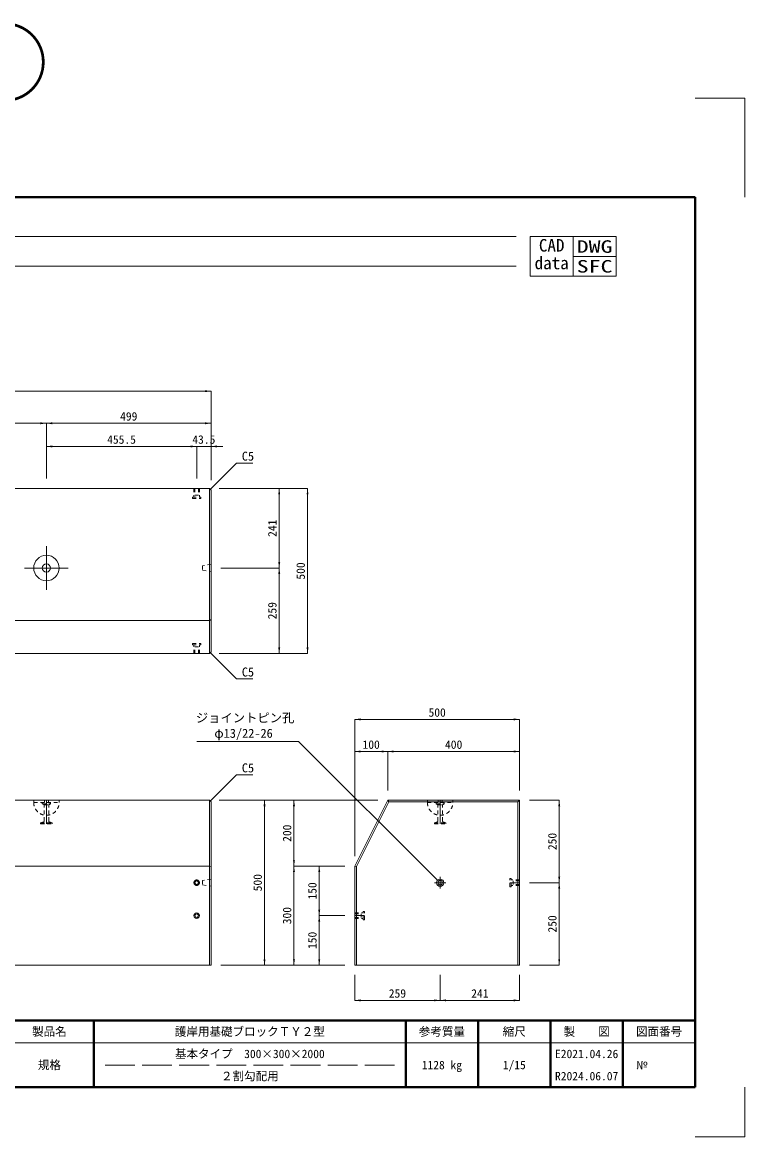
# Model space of a CAD drawing. Units: millimetres at full size, sheet at 1:15; some dimension numbers follow another scale. Extents: x 175105 to 189665, y 872472 to 879507.
# Drawn here: x 177371 to 179560, y 876126 to 879507 of the extents above; entities that cross this region are included whole.
import ezdxf
from ezdxf.enums import TextEntityAlignment as Align

# ---------------------------------------------------------------- set-up
doc = ezdxf.new("R2010")
doc.units = ezdxf.units.MM
doc.header["$LTSCALE"] = 15
for name, pattern in [('DASHED', [7.5, 6, -1.5]), ('USER1', [28.575, 19.05, -3.175, 3.175, -3.175]), ('USER2', [1.35, 0.75, -0.6])]:
    doc.linetypes.add(name, pattern=pattern)
for name, color, linetype, lineweight in [('0_2', 7, 'Continuous', 13), ('Defpoints_3', 7, 'Continuous', 13), ('図枠', 7, 'Continuous', 5), ('寸法線', 7, 'Continuous', 13), ('本体', 2, 'Continuous', 5), ('補助線', 8, 'Continuous', 9), ('ｲﾝｻｰﾄ･ｱﾝｶｰ', 3, 'USER2', 9)]:
    doc.layers.add(name, color=color, linetype=linetype, lineweight=lineweight)
doc.styles.add('ＭＳ ゴシック', font='')
doc.styles.get('ＭＳ ゴシック').set_extended_font_data('MS Gothic')

# ---------------------------------------------------------------- blocks, each defined once
blk = doc.blocks.new('filled_arrow')
at = {"color": 0, "linetype": 'Continuous', "lineweight": -2}
blk.add_solid([(7.5, 1.25), (0, 0), (7.5, -1.25)], dxfattribs=at)

msp = doc.modelspace()

# ---------------------------------------------------------------- linework, layer by layer
at = {"layer": '0_2'}
for p, q in [((178910.4, 878856.35), (179170.4, 878856.35)), ((178910.4, 878856.35), (178910.4, 878736.35)), ((179040.4, 878856.35), (179040.4, 878736.35)), ((179170.4, 878856.35), (179170.4, 878736.35)), ((179040.4, 878796.35), (179170.4, 878796.35)), ((178910.4, 878736.35), (179170.4, 878736.35))]:
    msp.add_line(p, q, dxfattribs=at)
at = {"layer": 'Defpoints_3'}
for p, q in [((179410.4, 879276.35), (179560.4, 879276.35)), ((179560.4, 878976.35), (179560.4, 879276.35)), ((179560.4, 876276.35), (179560.4, 876126.35)), ((179410.4, 876126.35), (179560.4, 876126.35))]:
    msp.add_line(p, q, dxfattribs=at)
at = {"layer": '図枠', "lineweight": 40}
for p, q in [((175255.4, 878976.35), (179410.4, 878976.35)), ((179410.4, 876276.35), (179410.4, 878976.35)), ((175255.4, 876478.85), (179410.4, 876478.85)), ((177587.9, 876276.35), (177587.9, 876478.85)), ((178532.9, 876276.35), (178532.9, 876478.85)), ((178752.28, 876276.35), (178752.28, 876478.85)), ((178971.65, 876276.35), (178971.65, 876478.85)), ((179191.03, 876276.35), (179191.03, 876478.85)), ((175255.4, 876276.35), (179410.4, 876276.35))]:
    msp.add_line(p, q, dxfattribs=at)
at = {"layer": '図枠', "lineweight": 13}
for p, q in [((175495.4, 878856.35), (178867.65, 878856.35)), ((175495.4, 878766.35), (178867.65, 878766.35)), ((179410.4, 876411.35), (177317.9, 876411.35))]:
    msp.add_line(p, q, dxfattribs=at)
at = {"layer": '図枠', "linetype": 'DASHED', "lineweight": 9}
msp.add_line((178499.15, 876343.85), (177621.65, 876343.85), dxfattribs=at)
at = {"layer": '寸法線'}
for p, q in [((175944.76, 878387.73), (177942.76, 878387.73)), ((177942.76, 878117.29), (177942.76, 878387.73)), ((176443.76, 878290.23), (177443.76, 878290.23)), ((177443.76, 878122.29), (177443.76, 878290.23)), ((177443.76, 878290.23), (177942.76, 878290.23)), ((177443.76, 878122.29), (177443.76, 878290.23)), ((177942.76, 878117.29), (177942.76, 878290.23)), ((177443.76, 878220), (177899.26, 878220)), ((177443.76, 878122.29), (177443.76, 878220)), ((177863.26, 878220), (177978.76, 878220)), ((177899.26, 878122.29), (177899.26, 878220)), ((177899.26, 878122.29), (177899.26, 878220)), ((177942.76, 878117.29), (177942.76, 878220)), ((177967.76, 878092.29), (178149.4, 878092.29)), ((177967.76, 878092.29), (178235.37, 878092.29)), ((178149.4, 877851.29), (178149.4, 878092.29)), ((178235.37, 877592.29), (178235.37, 878092.29)), ((177972.76, 877851.29), (178149.4, 877851.29)), ((177972.76, 877851.29), (178149.4, 877851.29)), ((178149.4, 877592.29), (178149.4, 877851.29)), ((177967.76, 877592.29), (178149.4, 877592.29)), ((177967.76, 877592.29), (178235.37, 877592.29)), ((178378.22, 877392.08), (178878.22, 877392.08)), ((178378.22, 876976.84), (178378.22, 877392.08)), ((178878.22, 877176.84), (178878.22, 877392.08)), ((178378.22, 877294.68), (178478.22, 877294.68)), ((178378.22, 876976.84), (178378.22, 877294.68)), ((178478.22, 877176.84), (178478.22, 877294.68)), ((178478.22, 877294.68), (178878.22, 877294.68)), ((178478.22, 877176.84), (178478.22, 877294.68)), ((178878.22, 877176.84), (178878.22, 877294.68)), ((177967.76, 877146.84), (178104.95, 877146.84)), ((178104.95, 876646.84), (178104.95, 877146.84)), ((178448.22, 877146.84), (178104.95, 877146.84)), ((178104.95, 877146.84), (178104.95, 876646.84)), ((178194.18, 876946.84), (178194.18, 877146.84)), ((178448.22, 877146.84), (178194.18, 877146.84)), ((178908.22, 877146.84), (178998.19, 877146.84)), ((178998.19, 876896.84), (178998.19, 877146.84)), ((178194.18, 876646.84), (178194.18, 876946.84)), ((178348.22, 876946.84), (178194.18, 876946.84)), ((178348.22, 876946.84), (178194.18, 876946.84)), ((178270.78, 876796.84), (178270.78, 876946.84)), ((178348.22, 876946.84), (178270.78, 876946.84)), ((178908.22, 876896.84), (178998.19, 876896.84)), ((178908.22, 876896.84), (178998.19, 876896.84)), ((178998.19, 876646.84), (178998.19, 876896.84)), ((178270.78, 876646.84), (178270.78, 876796.84)), ((178348.22, 876796.84), (178270.78, 876796.84)), ((178348.22, 876796.84), (178270.78, 876796.84)), ((177972.76, 876646.84), (178104.95, 876646.84)), ((178348.22, 876646.84), (178104.95, 876646.84)), ((178348.22, 876646.84), (178194.18, 876646.84)), ((178348.22, 876646.84), (178270.78, 876646.84)), ((178908.22, 876646.84), (178998.19, 876646.84)), ((178378.22, 876616.84), (178378.22, 876539.85)), ((178637.22, 876616.84), (178637.22, 876539.85)), ((178637.22, 876616.84), (178637.22, 876539.85)), ((178878.22, 876616.84), (178878.22, 876539.85)), ((178378.22, 876539.85), (178637.22, 876539.85)), ((178637.22, 876539.85), (178878.22, 876539.85))]:
    msp.add_line(p, q, dxfattribs=at)
for points in [[(177940.26, 878089.79), (178020.07, 878169.6), (178069.84, 878169.6)], [(177940.26, 877594.79), (178020.07, 877514.98), (178069.84, 877514.98)], [(178629.15, 876904.33), (178208.17, 877325.31), (177899.93, 877325.31)], [(177940.26, 877144.34), (178020.07, 877224.15), (178069.84, 877224.15)]]:
    msp.add_lwpolyline(points, dxfattribs=at)
at = {"layer": '本体'}
for p, q in [((177937.76, 877592.29), (177937.76, 878092.29)), ((177937.76, 876646.84), (177937.76, 877146.84)), ((178383.22, 876945.66), (178481.31, 877141.84)), ((178478.22, 877146.84), (178481.31, 877141.84)), ((178481.31, 877141.84), (178873.22, 877141.84)), ((178873.22, 877141.84), (178878.22, 877146.84)), ((178873.22, 877141.84), (178873.22, 876646.84)), ((178378.22, 876946.84), (178383.22, 876945.66)), ((178383.22, 876646.84), (178383.22, 876945.66))]:
    msp.add_line(p, q, dxfattribs=at)
at = {"layer": '本体', "lineweight": 9}
for p, q in [((177942.76, 877695.38), (177937.76, 877692.29)), ((177937.76, 877692.29), (175949.76, 877692.29)), ((177937.76, 876946.84), (175949.76, 876946.84)), ((177942.76, 876945.66), (177937.76, 876946.84))]:
    msp.add_line(p, q, dxfattribs=at)
at = {"layer": '本体', "lineweight": 13}
for p, q in [((178378.22, 876946.84), (178478.22, 877146.84)), ((178478.22, 877146.84), (178878.22, 877146.84)), ((178878.22, 877146.84), (178878.22, 876646.84)), ((178378.22, 876646.84), (178378.22, 876946.84)), ((177942.76, 876646.84), (175944.76, 876646.84)), ((178878.22, 876646.84), (178378.22, 876646.84))]:
    msp.add_line(p, q, dxfattribs=at)
msp.add_lwpolyline([(175944.76, 877597.29), (175949.76, 877592.29), (177937.76, 877592.29), (177942.76, 877597.29), (177942.76, 878087.29), (177937.76, 878092.29), (175949.76, 878092.29), (175944.76, 878087.29)], close=True, dxfattribs=at)
msp.add_lwpolyline([(177942.76, 876646.84), (177942.76, 877141.84), (177937.76, 877146.84), (175949.76, 877146.84)], dxfattribs=at)
at = {"layer": '補助線', "linetype": 'USER1'}
for p, q in [((177443.76, 877917.65), (177443.76, 877784.93)), ((177377.4, 877851.29), (177510.12, 877851.29)), ((178619.81, 876896.84), (178654.64, 876896.84)), ((178637.22, 876879.43), (178637.22, 876914.25))]:
    msp.add_line(p, q, dxfattribs=at)
at = {"layer": '補助線'}
for p, q in [((177942.76, 877862.3), (177942.76, 877840.28)), ((177942.76, 876907.85), (177942.76, 876885.83))]:
    msp.add_line(p, q, dxfattribs=at)
at = {"layer": '補助線', "lineweight": 13}
for p, q in [((177443.76, 877146.84), (177443.76, 877074.84)), ((178637.22, 877146.84), (178637.22, 877074.84)), ((178878.22, 876896.84), (178848.22, 876896.84)), ((178378.22, 876796.84), (178408.22, 876796.84))]:
    msp.add_line(p, q, dxfattribs=at)
at = {"layer": 'ｲﾝｻｰﾄ･ｱﾝｶｰ'}
for p, q in [((177886.51, 878066.29), (177886.51, 878062.29)), ((177886.51, 878066.29), (177912.01, 878066.29)), ((177891.01, 878092.29), (177907.51, 878092.29)), ((177891.01, 878092.29), (177891.01, 878066.29)), ((177894.01, 878092.29), (177894.01, 878072.29)), ((177894.01, 878072.29), (177904.51, 878072.29)), ((177904.51, 878092.29), (177904.51, 878072.29)), ((177907.51, 878092.29), (177907.51, 878066.29)), ((177912.01, 878066.29), (177912.01, 878062.29)), ((177886.51, 878062.29), (177912.01, 878062.29)), ((177942.76, 877862.3), (177916.76, 877858.14)), ((177916.76, 877858.14), (177916.76, 877844.44)), ((177916.76, 877844.44), (177942.76, 877840.28)), ((177886.51, 877618.29), (177886.51, 877622.29)), ((177886.51, 877622.29), (177912.01, 877622.29)), ((177886.51, 877618.29), (177912.01, 877618.29)), ((177891.01, 877592.29), (177891.01, 877618.29)), ((177891.01, 877592.29), (177907.51, 877592.29)), ((177894.01, 877612.29), (177904.51, 877612.29)), ((177894.01, 877592.29), (177894.01, 877612.29)), ((177904.51, 877592.29), (177904.51, 877612.29)), ((177907.51, 877592.29), (177907.51, 877618.29)), ((177912.01, 877618.29), (177912.01, 877622.29)), ((177405.26, 877146.84), (177482.26, 877146.84)), ((177405.26, 877146.84), (177405.26, 877139.84)), ((177405.26, 877139.84), (177482.26, 877139.84)), ((177431.26, 877139.84), (177431.26, 877135.84)), ((177436.76, 877132.84), (177431.26, 877135.84)), ((177431.26, 877135.84), (177456.26, 877135.84)), ((177436.76, 877132.84), (177450.76, 877132.84)), ((177436.76, 877083.96), (177436.76, 877132.84)), ((177437.76, 877146.84), (177437.76, 877139.84)), ((177449.76, 877146.84), (177449.76, 877139.84)), ((177450.76, 877132.84), (177456.26, 877135.84)), ((177450.76, 877083.96), (177450.76, 877132.84)), ((177456.26, 877139.84), (177456.26, 877135.84)), ((177482.26, 877146.84), (177482.26, 877139.84)), ((178598.72, 877146.84), (178675.72, 877146.84)), ((178598.72, 877146.84), (178598.72, 877139.84)), ((178598.72, 877139.84), (178675.72, 877139.84)), ((178624.72, 877139.84), (178624.72, 877135.84)), ((178630.22, 877132.84), (178624.72, 877135.84)), ((178624.72, 877135.84), (178649.72, 877135.84)), ((178630.22, 877132.84), (178644.22, 877132.84)), ((178630.22, 877083.96), (178630.22, 877132.84)), ((178631.22, 877146.84), (178631.22, 877139.84)), ((178643.22, 877146.84), (178643.22, 877139.84)), ((178644.22, 877132.84), (178649.72, 877135.84)), ((178644.22, 877083.96), (178644.22, 877132.84)), ((178649.72, 877139.84), (178649.72, 877135.84)), ((178675.72, 877146.84), (178675.72, 877139.84)), ((177434.54, 877081.06), (177426.26, 877078.84)), ((177426.26, 877078.84), (177426.26, 877074.84)), ((177426.26, 877078.84), (177461.26, 877078.84)), ((177426.26, 877074.84), (177461.26, 877074.84)), ((177452.98, 877081.06), (177461.26, 877078.84)), ((177461.26, 877078.84), (177461.26, 877074.84)), ((178628, 877081.06), (178619.72, 877078.84)), ((178619.72, 877078.84), (178619.72, 877074.84)), ((178619.72, 877078.84), (178654.72, 877078.84)), ((178619.72, 877074.84), (178654.72, 877074.84)), ((178646.45, 877081.06), (178654.72, 877078.84)), ((178654.72, 877078.84), (178654.72, 877074.84)), ((177942.76, 876907.85), (177916.76, 876903.69)), ((177916.76, 876903.69), (177916.76, 876889.99)), ((177916.76, 876889.99), (177942.76, 876885.83)), ((178852.22, 876909.59), (178848.22, 876909.59)), ((178848.22, 876884.09), (178848.22, 876909.59)), ((178852.22, 876884.09), (178848.22, 876884.09)), ((178852.22, 876884.09), (178852.22, 876909.59)), ((178878.22, 876905.09), (178852.22, 876905.09)), ((178878.22, 876888.59), (178852.22, 876888.59)), ((178858.22, 876891.59), (178858.22, 876902.09)), ((178878.22, 876902.09), (178858.22, 876902.09)), ((178878.22, 876891.59), (178858.22, 876891.59)), ((178878.22, 876888.59), (178878.22, 876905.09)), ((178378.22, 876788.59), (178378.22, 876805.09)), ((178378.22, 876805.09), (178404.22, 876805.09)), ((178378.22, 876802.09), (178398.22, 876802.09)), ((178378.22, 876791.59), (178398.22, 876791.59)), ((178378.22, 876788.59), (178404.22, 876788.59)), ((178398.22, 876791.59), (178398.22, 876802.09)), ((178404.22, 876809.59), (178408.22, 876809.59)), ((178404.22, 876784.09), (178404.22, 876809.59)), ((178404.22, 876784.09), (178408.22, 876784.09)), ((178408.22, 876784.09), (178408.22, 876809.59))]:
    msp.add_line(p, q, dxfattribs=at)
at = {"layer": 'ｲﾝｻｰﾄ･ｱﾝｶｰ', "linetype": 'Continuous'}
for centre, radius in [((177443.76, 877851.29), 38.5), ((177443.76, 877851.29), 12.5), ((178637.22, 876896.84), 11.01), ((178637.22, 876896.84), 6.85), ((177899.26, 876796.84), 8.25), ((177899.26, 876796.84), 5.25)]:
    msp.add_circle(centre, radius, dxfattribs=at)
at = {"layer": 'ｲﾝｻｰﾄ･ｱﾝｶｰ', "linetype": 'DASHED'}
for radius in [8.25, 5.25]:
    msp.add_circle((177899.26, 876896.84), radius, dxfattribs=at)
at = {"layer": 'ｲﾝｻｰﾄ･ｱﾝｶｰ'}
for centre, radius, start, end in [((177443.76, 877139.84), 38.5, 180, 0), ((178637.22, 877139.84), 38.5, 180, 0), ((177433.76, 877083.96), 3, 284.9984, 0), ((177453.76, 877083.96), 3, 180, 255.00238), ((178627.22, 877083.96), 3, 284.9984, 0), ((178647.22, 877083.96), 3, 180, 255.00238)]:
    msp.add_arc(centre, radius, start, end, dxfattribs=at)

# ---------------------------------------------------------------- block references
at = {"layer": '寸法線'}
for p, xscale, yscale, rotation in [((177942.76, 878387.73), 2.4, 2.4, 180), ((177443.76, 878290.23), 2.4, 2.4, 180), ((177942.76, 878290.23), 2.4, 2.4, 180), ((177899.26, 878220), 2.4, 2.4, 180), ((177899.26, 878220), 2.4, 2.4, 180), ((177940.26, 878089.79), 0.185, 0.185, 45), ((178149.4, 878092.29), 2.4, 2.4, 270), ((178235.37, 878092.29), 2.4, 2.4, 270), ((178149.4, 877851.29), 2.4, 2.4, 90), ((178149.4, 877851.29), 2.4, 2.4, 270), ((177940.26, 877594.79), 0.185, 0.185, 315), ((178149.4, 877592.29), 2.4, 2.4, 90), ((178235.37, 877592.29), 2.4, 2.4, 90), ((178878.22, 877392.08), 2.4, 2.4, 180), ((178478.22, 877294.68), 2.4, 2.4, 180), ((178878.22, 877294.68), 2.4, 2.4, 180), ((177940.26, 877144.34), 0.185, 0.185, 45), ((178104.95, 877146.84), 2.4, 2.4, 270), ((178104.95, 877146.84), 2.4, 2.4, 270), ((178194.18, 877146.84), 2.4, 2.4, 270), ((178998.19, 877146.84), 2.4, 2.4, 270), ((178194.18, 876946.84), 2.4, 2.4, 90), ((178194.18, 876946.84), 2.4, 2.4, 270), ((178270.78, 876946.84), 2.4, 2.4, 270), ((178629.15, 876904.33), 0.185, 0.185, 135), ((178998.19, 876896.84), 2.4, 2.4, 90), ((178998.19, 876896.84), 2.4, 2.4, 270), ((178270.78, 876796.84), 2.4, 2.4, 90), ((178270.78, 876796.84), 2.4, 2.4, 270), ((178104.95, 876646.84), 2.4, 2.4, 90), ((178104.95, 876646.84), 2.4, 2.4, 90), ((178194.18, 876646.84), 2.4, 2.4, 90), ((178270.78, 876646.84), 2.4, 2.4, 90), ((178998.19, 876646.84), 2.4, 2.4, 90), ((178637.22, 876539.85), 2.4, 2.4, 180), ((178878.22, 876539.85), 2.4, 2.4, 180)]:
    msp.add_blockref('filled_arrow', p, dxfattribs=dict(at, xscale=xscale, yscale=yscale, rotation=rotation))
at = {"layer": '寸法線', "xscale": 2.4, "yscale": 2.4}
for p in [(177443.76, 878290.23), (177443.76, 878220), (177942.76, 878220), (178378.22, 877392.08), (178378.22, 877294.68), (178478.22, 877294.68), (178378.22, 876539.85), (178637.22, 876539.85)]:
    msp.add_blockref('filled_arrow', p, dxfattribs=at)

# ---------------------------------------------------------------- texts
at = {"layer": '0_2', "color": 1, "style": 'ＭＳ ゴシック'}
msp.add_text('①', height=189.9, dxfattribs=at).set_placement((177317.73, 879230.41), align=Align.BOTTOM_CENTER)
at = {"layer": '0_2', "style": 'ＭＳ ゴシック'}
for s, p in [('CAD', (178936.55, 878849.05)), ('data', (178923.6, 878795.45))]:
    msp.add_text(s, height=37.98, dxfattribs=at).set_placement(p, align=Align.TOP_LEFT)
at = {"layer": '0_2', "style": 'ＭＳ ゴシック', "width": 1.4}
for s, p in [('DWG', (179105.4, 878826.35)), ('SFC', (179105.4, 878766.35))]:
    msp.add_text(s, height=37.98, dxfattribs=at).set_placement(p, align=Align.MIDDLE_CENTER)
at = {"layer": '図枠', "style": 'ＭＳ ゴシック'}
for s, p in [('製品名', (177452.9, 876445.1)), ('護岸用基礎ブロックＴＹ２型', (178060.4, 876445.1)), ('参考質量', (178642.59, 876445.1)), ('縮尺', (178861.97, 876445.1)), ('製\u3000\u3000図', (179081.34, 876445.1)), ('図面番号', (179300.72, 876445.1)), ('基本タイプ\u3000300×300×2000', (178060.4, 876377.6)), ('E2021.04.26', (179081.34, 876377.6)), ('規格', (177452.9, 876343.85)), ('1128 kg', (178642.59, 876343.85)), ('1/15', (178861.97, 876343.85)), ('２割勾配用', (178060.4, 876310.1)), ('R2024.06.07', (179081.34, 876310.1))]:
    msp.add_text(s, height=25.63, dxfattribs=at).set_placement(p, align=Align.MIDDLE_CENTER)
msp.add_text('№', height=25.63, dxfattribs=at).set_placement((179231.09, 876343.85), align=Align.MIDDLE_LEFT)
at = {"layer": '寸法線', "style": 'ＭＳ ゴシック'}
for s, p in [('499', (177693.26, 878311.23)), ('455.5', (177671.51, 878241)), ('43.5', (177921.01, 878241)), ('500', (178628.22, 877413.08)), ('100', (178428.22, 877315.68)), ('400', (178678.22, 877315.68)), ('259', (178507.72, 876560.85)), ('241', (178757.72, 876560.85))]:
    msp.add_text(s, height=25.63, dxfattribs=at).set_placement(p, align=Align.MIDDLE_CENTER)
for p in [(178036.07, 878204.16), (178036.07, 877549.54), (178036.07, 877258.71)]:
    msp.add_text('C5', height=27.34, dxfattribs=at).set_placement(p, align=Align.TOP_LEFT)
for s, p in [('241', (178128.4, 877971.79)), ('500', (178214.37, 877842.29)), ('259', (178128.4, 877721.79)), ('200', (178173.18, 877046.84)), ('250', (178977.19, 877021.84)), ('500', (178083.95, 876896.84)), ('500', (178083.95, 876896.84)), ('150', (178249.78, 876871.84)), ('300', (178173.18, 876796.84)), ('250', (178977.19, 876771.84)), ('150', (178249.78, 876721.84))]:
    msp.add_text(s, height=25.63, rotation=90, dxfattribs=at).set_placement(p, align=Align.MIDDLE_CENTER)
for s, p in [('ジョイントピン孔', (177896.86, 877374.96)), ('φ13/22-26', (177952.81, 877328.16))]:
    msp.add_text(s, height=27.34, dxfattribs=at).set_placement(p, align=Align.BOTTOM_LEFT)

doc.saveas('drawing.dxf')
